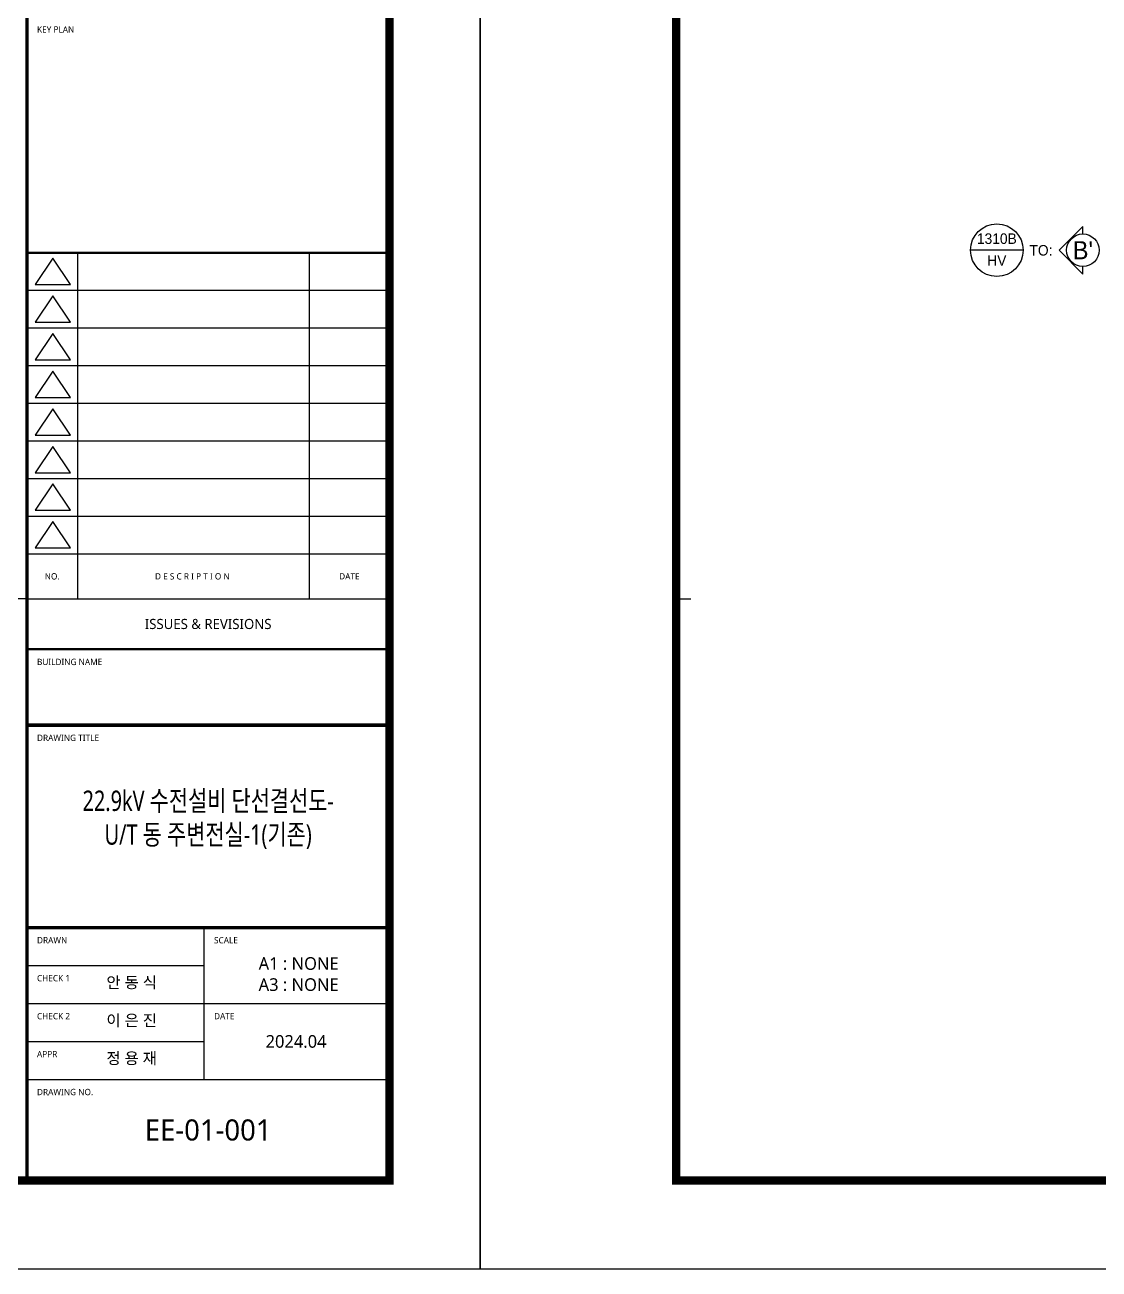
# Model space of a CAD drawing. Header units: millimetres. Extents: x 0 to 252300, y -45585 to -15885.
# Drawn here: x 36651 to 49392, y -45585 to -30831 of the extents above; entities that cross this region are included whole.
import ezdxf
from ezdxf.enums import TextEntityAlignment as Align

# ---------------------------------------------------------------- set-up
doc = ezdxf.new("R2010")
doc.units = ezdxf.units.MM
doc.header["$LTSCALE"] = 1000
doc.linetypes.add('CEN', pattern=[62, 60, -1, 0, -1])
for name, color, linetype in [('ABC', 1, 'Continuous'), ('e-line-sub', 3, 'Continuous'), ('line', 9, 'Continuous'), ('SYM', 3, 'Continuous'), ('TEXT', 3, 'Continuous'), ('XR-SHEET-SHT', 5, 'Continuous'), ('XR-SHEET-TEXT', 3, 'Continuous'), ('XREF', 7, 'CEN')]:
    doc.layers.add(name, color=color, linetype=linetype)
doc.layers.add('XR-SHEET-TEMP', color=171, linetype='Continuous', plot=False)
doc.styles.add('CW', font='')
doc.styles.add('GHS', font='malgun.ttf')
doc.styles.add('XR-SHEET$0$XREF-Form$0$맑은고딕', font='malgun.ttf')
doc.styles.add('맑은고딕', font='malgun.ttf')
doc.styles.add('맑은고딕B', font='malgunbd.ttf')
doc.styles.get('CW').set_extended_font_data('Dotum')

# ---------------------------------------------------------------- blocks, each defined once
blk = doc.blocks.new('XR-SHEET$0$XREF-Form$0$xr-form$0$TITLE')
at = {"layer": 'XR-SHEET-TEXT', "color": 4, "style": '맑은고딕B'}
for tag, height, p in [('TITLE1', 6, (776, 116.69)), ('TITLE4', 6, (776, 111.7)), ('TITLE2', 6, (776, 107.09)), ('TITLE5', 6, (776, 102.09)), ('TITLE3', 6, (776, 97.38)), ('A0.00', 7, (775.56, 32.33))]:
    blk.add_attdef(tag, text='', height=height, dxfattribs=at).set_placement(p, align=Align.MIDDLE_CENTER)
at = {"layer": 'XR-SHEET-TEXT', "color": 3, "style": 'XR-SHEET$0$XREF-Form$0$맑은고딕'}
for tag, p in [('NAME-1', (752.37, 76.33)), ('NAME-2', (752.37, 67.33)), ('NAME-3', (752.37, 58.33)), ('NAME-4', (752.37, 49.33))]:
    blk.add_attdef(tag, text='', height=2.7, dxfattribs=at).set_placement(p, align=Align.MIDDLE_LEFT)
for tag, p in [('SCALE-A1', (796.39, 73.17)), ('SCALE-A3', (796.39, 68.31)), ('DATE', (797.36, 53.01))]:
    blk.add_attdef(tag, text='', height=3, dxfattribs=at).set_placement(p, align=Align.MIDDLE)
blk = doc.blocks.new('XR-FORM-EE', base_point=(461, 408))
at = {"layer": 'XR-SHEET-SHT', "color": 5}
for p, q in [((163900, 48198), (146700, 48198)), ((149100, 48198), (149100, 31800)), ((160100, 48198), (160100, 31800)), ((163900, 46413), (146700, 46413)), ((163900, 44628), (146700, 44628)), ((163900, 42844), (146700, 42844)), ((163900, 41059), (146700, 41059)), ((163900, 39274), (146700, 39274)), ((163900, 37489), (146700, 37489)), ((163900, 35705), (146700, 35705)), ((146700, 33920), (163900, 33920)), ((146700, 31800), (163900, 31800)), ((146700, 25800), (163900, 25800)), ((155100, 16200), (155100, 9000)), ((146700, 14400), (155100, 14400)), ((146700, 12600), (163900, 12600)), ((146700, 10800), (155100, 10800)), ((146700, 9000), (163900, 9000))]:
    blk.add_line(p, q, dxfattribs=at)
blk.add_lwpolyline([(0, 118800), (168200, 118800), (168200, 0), (0, 0)], close=True, dxfattribs=at)
at = {"layer": 'XR-SHEET-SHT', "color": 5, "const_width": 400}
blk.add_lwpolyline([(9300, 114600), (163900, 114600), (163900, 4200), (9300, 4200)], close=True, dxfattribs=at)
at = {"layer": 'XR-SHEET-SHT', "color": 5}
for points, const_width in [([(146700, 114600), (146700, 4200)], 160), ([(146700, 48198), (163900, 48198)], 114), ([(146700, 29400), (163900, 29400)], 114), ([(146700, 25800), (163900, 25800)], 160), ([(146700, 25800), (163900, 25800)], 140), ([(146700, 16200), (163900, 16200)], 160)]:
    blk.add_lwpolyline(points, dxfattribs=dict(at, const_width=const_width))
at = {"layer": 'XR-SHEET-SHT', "color": 5, "flags": 128}
for points in [[(147937, 47949), (147097, 46700), (148777, 46700)], [(147937, 46165), (147097, 44915), (148777, 44915)], [(147937, 44380), (147097, 43131), (148777, 43131)], [(147937, 42595), (147097, 41346), (148777, 41346)], [(147937, 40810), (147097, 39561), (148777, 39561)], [(147937, 39026), (147097, 37776), (148777, 37776)], [(147937, 37241), (147097, 35992), (148777, 35992)], [(147937, 35456), (147097, 34207), (148777, 34207)]]:
    blk.add_lwpolyline(points, close=True, dxfattribs=at)
at = {"layer": 'XR-SHEET-TEMP'}
for p, q in [((9300, 31800), (10000, 31800)), ((146700, 31800), (146000, 31800))]:
    blk.add_line(p, q, dxfattribs=at)
at = {"layer": 'XR-SHEET-TEXT', "color": 3}
ref = blk.add_blockref('XR-SHEET$0$XREF-Form$0$xr-form$0$TITLE', (0, -297), dxfattribs=dict(at, xscale=200, yscale=200, zscale=200))
ref.add_attrib('NAME-2', '안 동 식', dxfattribs={"color": 3, "height": 540, "style": '맑은고딕'}).set_placement((150474, 13169), align=Align.BOTTOM_LEFT)
ref.add_attrib('NAME-3', '이 은 진', dxfattribs={"color": 3, "height": 540, "style": '맑은고딕'}).set_placement((150474, 11369), align=Align.BOTTOM_LEFT)
ref.add_attrib('NAME-4', '정 용 재', dxfattribs={"color": 3, "height": 540, "style": '맑은고딕'}).set_placement((150474, 9569), align=Align.BOTTOM_LEFT)
ref.add_attrib('DATE', '2024.04', dxfattribs={"color": 3, "height": 600, "style": '맑은고딕'}).set_placement((159471, 10800), align=Align.MIDDLE)
at = {"layer": 'XR-SHEET-SHT', "color": 7, "style": 'XR-SHEET$0$XREF-Form$0$맑은고딕'}
for s, p in [('KEY PLAN', (147180, 58800)), ('BUILDING NAME', (147180, 28800)), ('DRAWING TITLE', (147180, 25200)), ('DRAWN', (147180, 15600)), ('SCALE', (155580, 15600)), ('CHECK 1', (147180, 13800)), ('CHECK 2', (147180, 12000)), ('DATE', (155580, 12000)), ('APPR', (147180, 10200)), ('DRAWING NO.', (147180, 8400))]:
    blk.add_text(s, height=300, dxfattribs=at).set_placement(p, align=Align.MIDDLE_LEFT)
for s, height, p in [('NO.', 300, (147900, 32860)), ('D E S C R I P T I O N ', 300, (154600, 32860)), ('DATE', 300, (162000, 32860)), ('ISSUES & REVISIONS', 480, (155300, 30600))]:
    blk.add_text(s, height=height, dxfattribs=at).set_placement(p, align=Align.MIDDLE_CENTER)

msp = doc.modelspace()

# ---------------------------------------------------------------- linework, layer by layer
at = {"layer": 'e-line-sub', "color": 8}
for p, q in [((49199, -33220), (48919, -33503)), ((49199, -33310), (49199, -33220)), ((48919, -33503), (49199, -33786)), ((49199, -33786), (49199, -33697))]:
    msp.add_line(p, q, dxfattribs=at)
msp.add_circle((49199, -33503), 193, dxfattribs=at)
at = {"layer": 'SYM', "color": 8}
msp.add_line((48491, -33503), (47867, -33503), dxfattribs=at)
msp.add_circle((48179, -33503), 312, dxfattribs=at)

# ---------------------------------------------------------------- block references
at = {"layer": 'XREF', "xscale": 0.25, "yscale": 0.25, "zscale": 0.25}
for p in [(115, -45483), (42165, -45483)]:
    msp.add_blockref('XR-FORM-EE', p, dxfattribs=at)

# ---------------------------------------------------------------- texts
at = {"layer": 'ABC', "color": 8, "style": 'CW'}
for s, p in [('1310B', (48179, -33366)), ('TO:', (48702, -33504)), ('HV', (48179, -33625))]:
    msp.add_text(s, height=125, dxfattribs=at).set_placement(p, align=Align.MIDDLE)
at = {"layer": 'line', "color": 8, "style": 'CW'}
msp.add_text("B'", height=214.5, dxfattribs=at).set_placement((49199, -33503), align=Align.MIDDLE)
at = {"layer": 'TEXT', "style": 'GHS', "width": 0.75}
for s, p in [('22.9kV 수전설비 단선결선도-', (38825, -40031)), ('U/T 동 주변전실-1(기존)', (38825, -40431))]:
    msp.add_text(s, height=241.48, dxfattribs=at).set_placement(p, align=Align.MIDDLE_CENTER)
at = {"layer": 'TEXT', "style": 'GHS'}
for s, height, p in [('A1 : NONE', 150, (39898, -41961)), ('A3 : NONE', 150, (39898, -42211)), ('EE-01-001', 250, (38825, -43935))]:
    msp.add_text(s, height=height, dxfattribs=at).set_placement(p, align=Align.MIDDLE_CENTER)

doc.saveas('drawing.dxf')
